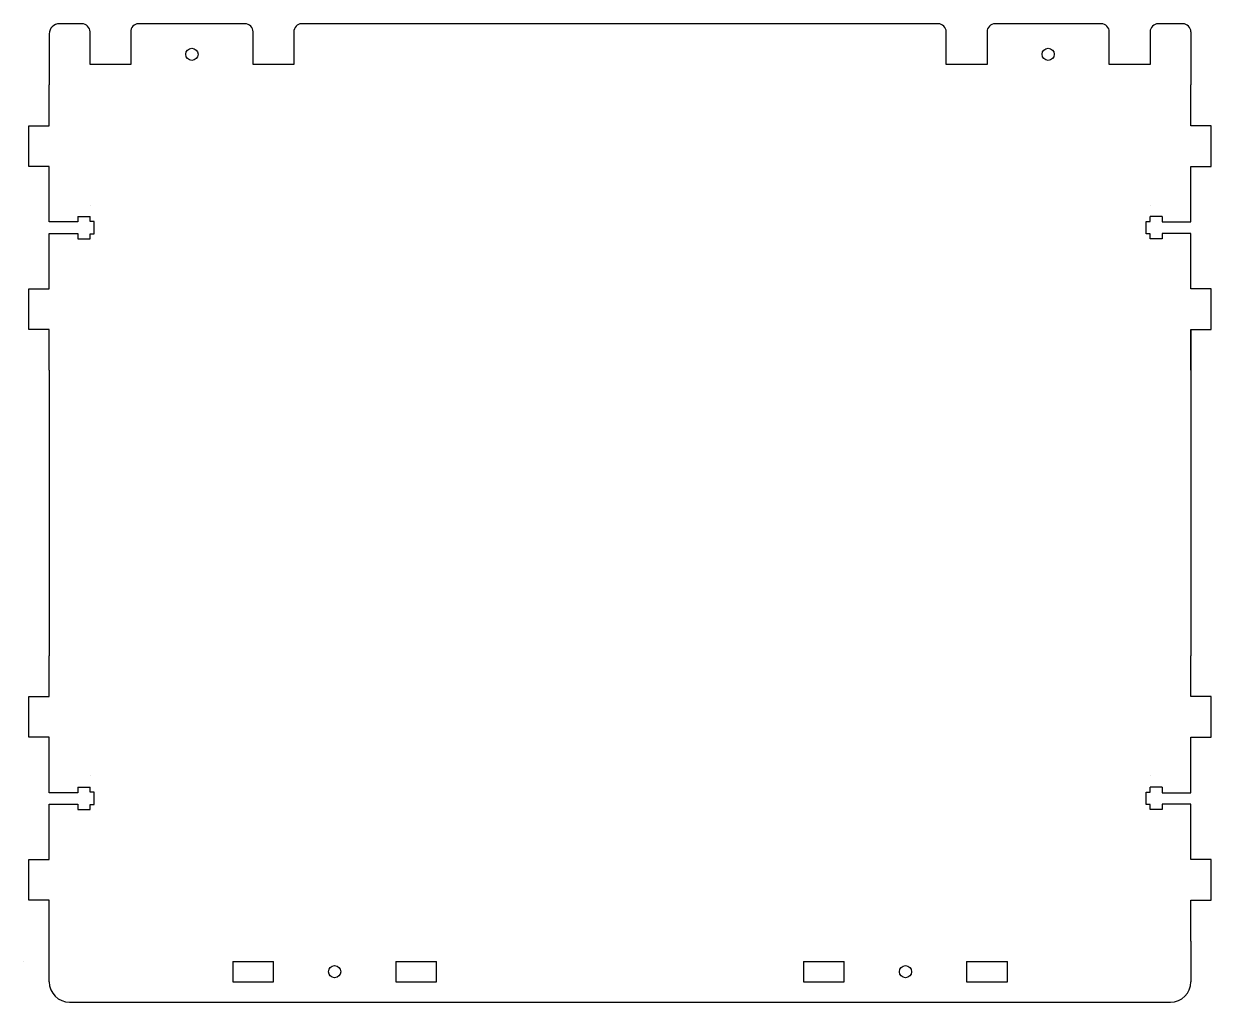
# Model space of a CAD drawing. Header units: millimetres. Extents: x -6 to 285, y -5 to 235.
import ezdxf

# ---------------------------------------------------------------- set-up
doc = ezdxf.new("R2010")
doc.units = ezdxf.units.MM
doc.layers.get('0').update_dxf_attribs({"linetype": 'CONTINUOUS', "lineweight": 25, "true_color": 0x000000})

# ---------------------------------------------------------------- blocks, each defined once
blk = doc.blocks.new('tgrips')
for p, q in [((10, 5), (20, 5)), ((10, 0), (10, 5)), ((20, 5), (20, 0)), ((50, 5), (60, 5)), ((50, 0), (50, 5)), ((60, 5), (60, 0)), ((0, 0), (10, 0)), ((20, 0), (33.58, 0)), ((33.58, 0), (33.58, -7)), ((36.4, -7), (36.4, 0)), ((36.4, 0), (50, 0)), ((60, 0), (70, 0)), ((70, 0), (70, 0)), ((32.25, -7), (32.25, -10)), ((33.58, -7), (32.25, -7)), ((37.75, -7), (36.4, -7)), ((37.75, -7), (37.75, -10)), ((32.25, -10), (33.5, -10)), ((33.5, -10), (33.5, -11)), ((33.5, -11), (36.5, -11)), ((36.5, -10), (37.75, -10)), ((36.5, -11), (36.5, -10)), ((40.5, -10), (40.5, -10))]:
    blk.add_line(p, q)
blk = doc.blocks.new('slot')
for p, q in [((5, 5), (15, 5)), ((5, 5), (5, 0)), ((15, 0), (15, 5)), ((45, 5), (45, 0)), ((45, 5), (55, 5)), ((55, 0), (55, 5)), ((5, 0), (15, 0)), ((45, 0), (55, 0))]:
    blk.add_line(p, q)
blk.add_circle((30, 2.5), 1.5)

msp = doc.modelspace()

# ---------------------------------------------------------------- linework, layer by layer
for p, q in [((8, 235), (2.5, 235)), ((10, 225), (10, 233)), ((20, 233), (20, 225)), ((48, 235), (21.87, 235)), ((50, 225), (50, 233)), ((60, 233), (60, 225)), ((218, 235), (61.87, 235)), ((220, 225), (220, 233)), ((230, 233), (230, 225)), ((258, 235), (232, 235)), ((260, 225), (260, 233)), ((270, 233), (270, 225)), ((278, 235), (272, 235)), ((280, 233), (280, 220)), ((0, 232.5), (0, 220)), ((20, 225), (10, 225)), ((60, 225), (50, 225)), ((230, 225), (220, 225)), ((270, 225), (260, 225)), ((280, 160), (280, 150)), ((0, 150), (0, 80)), ((280, 150), (280, 80)), ((0, 0), (0, 10)), ((280, 10), (280, 0)), ((-6.25, 5), (-6.25, 5)), ((5, -5), (275, -5))]:
    msp.add_line(p, q)
for centre in [(35, 227.5), (245, 227.5)]:
    msp.add_circle(centre, 1.5)
for centre, radius, start, end in [((2.5, 232.5), 2.5, 90, 179.9809), ((8, 233), 2, 0, 90), ((21.94, 233.06), 1.94, 91.8476, 181.8476), ((48, 233), 2, 0, 90), ((61.94, 233.06), 1.94, 91.8476, 181.8476), ((218, 233), 2, 0, 90), ((232, 233), 2, 90, 180), ((258, 233), 2, 0, 90), ((272, 233), 2, 90, 180), ((278, 233), 2, 0, 90), ((275, 0), 5, 270, 0), ((5, 0), 5, 180, 270)]:
    msp.add_arc(centre, radius, start, end)

# ---------------------------------------------------------------- block references
at = {"rotation": 90}
for p in [(0, 150), (0, 10)]:
    msp.add_blockref('tgrips', p, dxfattribs=at)
at = {"yscale": -1, "rotation": 90}
for p in [(280, 150), (280, 10)]:
    msp.add_blockref('tgrips', p, dxfattribs=at)
for p in [(40, 0), (180, 0)]:
    msp.add_blockref('slot', p)

doc.saveas('drawing.dxf')
